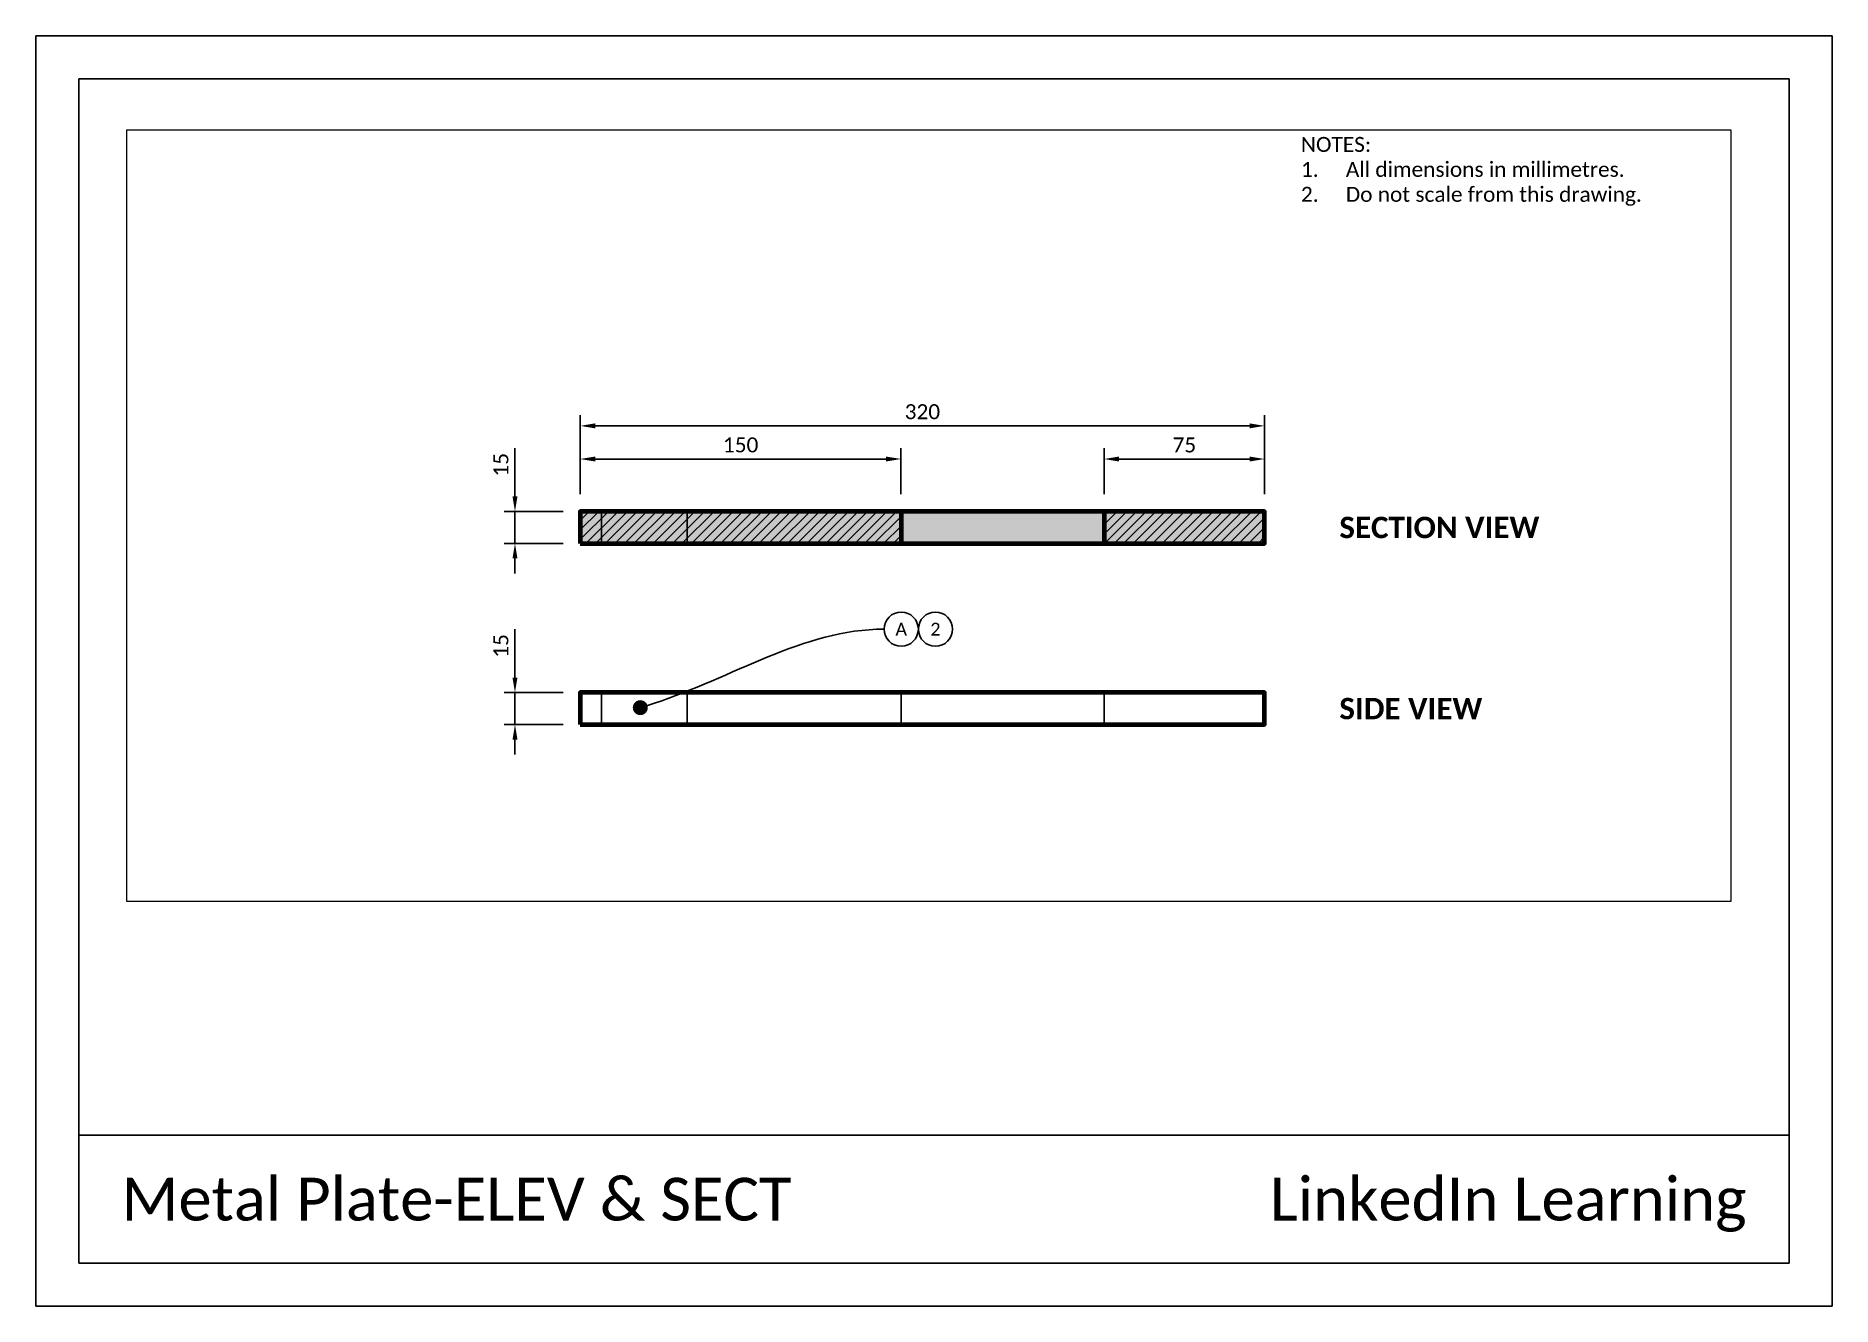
# Paper-space layout 'Elev & Sect' of a CAD drawing. Header units: millimetres. Extents: x 0 to 420, y 0 to 297.
# The model-space entities are those that its viewports show. They can reach past a viewport. Long polylines and large blocks are cut down to what shows.
import ezdxf
from ezdxf import colors
from ezdxf.entities.mleader import LeaderData, LeaderLine
from ezdxf.enums import TextEntityAlignment as Align
from ezdxf.math import Vec2, Vec3

# ---------------------------------------------------------------- set-up
doc = ezdxf.new("R2010")
doc.units = ezdxf.units.MM
doc.linetypes.add('HIDDEN', pattern=[9.525, 6.35, -3.175])
for name, color, linetype in [('Dimensions', 1, 'Continuous'), ('Gradient', 210, 'Continuous'), ('Hatching', 20, 'Continuous'), ('Hidden', 3, 'HIDDEN'), ('Text', 1, 'Continuous'), ('Titleblock', 30, 'Continuous'), ('Titletext', 30, 'Continuous')]:
    doc.layers.add(name, color=color, linetype=linetype)
doc.layers.add('Objects', color=7, linetype='Continuous', lineweight=70)
doc.layers.add('Viewports', color=9, linetype='Continuous', plot=False)
doc.styles.add('Dims_MODEL', font='calibri.ttf')
doc.styles.add('Labels_MODEL_PS_5mm', font='calibrib.ttf', dxfattribs={"height": 5})
doc.styles.add('Notes_LAYOUT_3.5mm', font='calibri.ttf', dxfattribs={"height": 3.5})
doc.styles.get("Standard").update_dxf_attribs({"font": 'arial.ttf'})
doc.styles.add('Title_LAYOUT_10mm', font='calibriz.ttf', dxfattribs={"height": 10})
doc.dimstyles.new('Training-ANNO', dxfattribs={"dimtxt": 3.5, "dimasz": 3.5, "dimexe": 2.5, "dimexo": 4, "dimgap": 1.5, "dimtad": 1, "dimdsep": 46, "dimtxsty": 'Dims_MODEL', "dimcen": 0, "dimclrd": 256, "dimclre": 256, "dimclrt": 256, "dimazin": 0, "dimtp": 2, "dimtm": 2, "dimtfac": 1, "dimtmove": 0, "dimatfit": 3, "dimldrblk": 'DOT', "dimfxl": 1, "dimtfillclr": 2, "dimlwd": -1, "dimlwe": -1, "dimarcsym": 0})

# ---------------------------------------------------------------- blocks, each defined once
blk = doc.blocks.new('*D15')
at = {"layer": 'Defpoints', "color": 0, "transparency": 16777216}
for p in [(-2013.06, 2865.8), (-2333.06, 2825.79), (-2013.06, 2825.79)]:
    blk.add_point(p, dxfattribs=at)
at = {"layer": 'Dimensions', "transparency": 16777216}
for p, q in [((-2333.06, 2833.79), (-2333.06, 2870.8)), ((-2326.06, 2865.8), (-2020.06, 2865.8)), ((-2013.06, 2833.79), (-2013.06, 2870.8))]:
    blk.add_line(p, q, dxfattribs=at)
for points in [[(-2326.06, 2866.97), (-2326.06, 2864.63), (-2333.06, 2865.8)], [(-2020.06, 2866.97), (-2020.06, 2864.63), (-2013.06, 2865.8)]]:
    blk.add_solid(points, dxfattribs=at)
at = {"layer": 'Dimensions', "transparency": 16777216, "insert": (-2173.06, 2872.39), "char_height": 7, "attachment_point": 5, "style": 'Dims_MODEL'}
blk.add_mtext('320', dxfattribs=at)
blk = doc.blocks.new('_Dot')
at = {"color": 0, "linetype": 'ByBlock', "lineweight": -2}
blk.add_line((-0.5, 0), (-1, 0), dxfattribs=at)
at = {"color": 0, "linetype": 'ByBlock', "const_width": 0.5}
blk.add_lwpolyline([(-0.25, 0, 1), (0.25, 0, 1)], format="xyb", close=True, dxfattribs=at)
blk = doc.blocks.new('*D16')
at = {"layer": 'Defpoints', "color": 0, "transparency": 16777216}
for p in [(-2183.06, 2850.3), (-2333.06, 2825.79), (-2183.06, 2825.79)]:
    blk.add_point(p, dxfattribs=at)
at = {"layer": 'Dimensions', "transparency": 16777216}
for p, q in [((-2333.06, 2833.79), (-2333.06, 2855.3)), ((-2326.06, 2850.3), (-2190.06, 2850.3)), ((-2183.06, 2833.79), (-2183.06, 2855.3))]:
    blk.add_line(p, q, dxfattribs=at)
for points in [[(-2326.06, 2851.46), (-2326.06, 2849.13), (-2333.06, 2850.3)], [(-2190.06, 2851.46), (-2190.06, 2849.13), (-2183.06, 2850.3)]]:
    blk.add_solid(points, dxfattribs=at)
at = {"layer": 'Dimensions', "transparency": 16777216, "insert": (-2258.06, 2856.88), "char_height": 7, "attachment_point": 5, "style": 'Dims_MODEL'}
blk.add_mtext('150', dxfattribs=at)
blk = doc.blocks.new('*D17')
at = {"layer": 'Defpoints', "color": 0, "transparency": 16777216}
for p in [(-2088.06, 2850.3), (-2088.06, 2825.79), (-2013.06, 2825.79)]:
    blk.add_point(p, dxfattribs=at)
at = {"layer": 'Dimensions', "transparency": 16777216}
for p, q in [((-2088.06, 2833.79), (-2088.06, 2855.3)), ((-2020.06, 2850.3), (-2081.06, 2850.3)), ((-2013.06, 2833.79), (-2013.06, 2855.3))]:
    blk.add_line(p, q, dxfattribs=at)
for points in [[(-2081.06, 2851.46), (-2081.06, 2849.13), (-2088.06, 2850.3)], [(-2020.06, 2851.46), (-2020.06, 2849.13), (-2013.06, 2850.3)]]:
    blk.add_solid(points, dxfattribs=at)
at = {"layer": 'Dimensions', "transparency": 16777216, "insert": (-2050.56, 2856.85), "char_height": 7, "attachment_point": 5, "style": 'Dims_MODEL'}
blk.add_mtext('75', dxfattribs=at)
blk = doc.blocks.new('*D18')
at = {"layer": 'Defpoints', "color": 0, "transparency": 16777216}
for p in [(-2363.59, 2741.09), (-2333.06, 2741.09), (-2333.06, 2726.09)]:
    blk.add_point(p, dxfattribs=at)
at = {"layer": 'Dimensions', "transparency": 16777216}
for p, q in [((-2363.59, 2748.09), (-2363.59, 2770.68)), ((-2341.06, 2741.09), (-2368.59, 2741.09)), ((-2363.59, 2726.09), (-2363.59, 2741.09)), ((-2341.06, 2726.09), (-2368.59, 2726.09)), ((-2363.59, 2719.09), (-2363.59, 2712.09))]:
    blk.add_line(p, q, dxfattribs=at)
for points in [[(-2364.75, 2748.09), (-2362.42, 2748.09), (-2363.59, 2741.09)], [(-2364.75, 2719.09), (-2362.42, 2719.09), (-2363.59, 2726.09)]]:
    blk.add_solid(points, dxfattribs=at)
at = {"layer": 'Dimensions', "transparency": 16777216, "insert": (-2370.15, 2762.89), "char_height": 7, "attachment_point": 5, "rotation": 90, "style": 'Dims_MODEL'}
blk.add_mtext('15', dxfattribs=at)
blk = doc.blocks.new('*D19')
at = {"layer": 'Defpoints', "color": 0, "transparency": 16777216}
for p in [(-2363.59, 2825.79), (-2333.06, 2825.79), (-2333.06, 2810.79)]:
    blk.add_point(p, dxfattribs=at)
at = {"layer": 'Dimensions', "transparency": 16777216}
for p, q in [((-2363.59, 2832.79), (-2363.59, 2855.39)), ((-2341.06, 2825.79), (-2368.59, 2825.79)), ((-2363.59, 2810.79), (-2363.59, 2825.79)), ((-2341.06, 2810.79), (-2368.59, 2810.79)), ((-2363.59, 2803.79), (-2363.59, 2796.79))]:
    blk.add_line(p, q, dxfattribs=at)
for points in [[(-2364.75, 2832.79), (-2362.42, 2832.79), (-2363.59, 2825.79)], [(-2364.75, 2803.79), (-2362.42, 2803.79), (-2363.59, 2810.79)]]:
    blk.add_solid(points, dxfattribs=at)
at = {"layer": 'Dimensions', "transparency": 16777216, "insert": (-2370.15, 2847.59), "char_height": 7, "attachment_point": 5, "rotation": 90, "style": 'Dims_MODEL'}
blk.add_mtext('15', dxfattribs=at)
blk = doc.blocks.new('_TagCircle')
at = {"color": 0, "linetype": 'ByBlock', "lineweight": -2, "transparency": 16777216}
blk.add_circle((0, 0), 4, dxfattribs=at)
at = {"layer": 'Dimensions', "color": 0, "transparency": 16777216, "style": 'Title_LAYOUT_10mm'}
blk.add_attdef('TAGNUMBER', text='', height=3, dxfattribs=at).set_placement((0, -1.5), align=Align.CENTER)

msp = doc.modelspace()

# ---------------------------------------------------------------- hatches: boundary and pattern name
at = {"layer": 'Gradient'}
h = msp.add_hatch(color=256, dxfattribs=at)
h.dxf.hatch_style = 1
h.set_gradient(color1=(122, 175, 223), color2=(99, 100, 102), rotation=90)
h.paths.add_polyline_path([(-2323.055, 2825.793), (-2333.055, 2825.793), (-2333.055, 2810.793), (-2323.055, 2810.793)])
h.paths.add_polyline_path([(-2283.055, 2825.793), (-2323.055, 2825.793), (-2323.055, 2810.793), (-2283.055, 2810.793)])
h.paths.add_polyline_path([(-2183.055, 2825.793), (-2283.055, 2825.793), (-2283.055, 2810.793), (-2183.055, 2810.793)])
h.paths.add_polyline_path([(-2088.055, 2825.793), (-2183.055, 2825.793), (-2183.055, 2810.793), (-2088.055, 2810.793)])
h.paths.add_polyline_path([(-2013.055, 2825.793), (-2088.055, 2825.793), (-2088.055, 2810.793), (-2013.055, 2810.793)])
at = {"layer": 'Hatching'}
h = msp.add_hatch(dxfattribs=at)
h.set_pattern_fill('ANSI31', color=256)
h.paths.add_polyline_path([(-2323.055, 2825.793), (-2333.055, 2825.793), (-2333.055, 2810.793), (-2323.055, 2810.793)])
h.paths.add_polyline_path([(-2283.055, 2825.793), (-2323.055, 2825.793), (-2323.055, 2810.793), (-2283.055, 2810.793)])
h.paths.add_polyline_path([(-2183.055, 2825.793), (-2283.055, 2825.793), (-2283.055, 2810.793), (-2183.055, 2810.793)])
h.paths.add_polyline_path([(-2013.055, 2825.793), (-2088.055, 2825.793), (-2088.055, 2810.793), (-2013.055, 2810.793)])

# ---------------------------------------------------------------- linework, layer by layer
at = {"layer": 'Hidden', "ltscale": 0.6}
for p, q in [((-2323.055, 2825.793), (-2323.055, 2810.793)), ((-2283.055, 2825.793), (-2283.055, 2810.793)), ((-2323.055, 2741.088), (-2323.055, 2726.088)), ((-2283.055, 2741.088), (-2283.055, 2726.088)), ((-2183.055, 2741.088), (-2183.055, 2726.088)), ((-2088.055, 2741.088), (-2088.055, 2726.088))]:
    msp.add_line(p, q, dxfattribs=at)
at = {"layer": 'Objects', "ltscale": 0.6}
for p, q in [((-2183.055, 2825.793), (-2183.055, 2810.793)), ((-2088.055, 2825.793), (-2088.055, 2810.793))]:
    msp.add_line(p, q, dxfattribs=at)
at = {"layer": 'Objects'}
for points in [[(-2333.055, 2810.793), (-2013.055, 2810.793), (-2013.055, 2825.793), (-2333.055, 2825.793)], [(-2333.055, 2726.088), (-2013.055, 2726.088), (-2013.055, 2741.088), (-2333.055, 2741.088)]]:
    msp.add_lwpolyline(points, close=True, dxfattribs=at)

# ---------------------------------------------------------------- texts
at = {"layer": 'Text', "style": 'Labels_MODEL_PS_5mm'}
for s, p in [('SECTION VIEW', (-1978.055, 2818.293)), ('SIDE VIEW', (-1978.055, 2733.588))]:
    msp.add_text(s, height=10, dxfattribs=at).set_placement(p, align=Align.MIDDLE_LEFT)

# ---------------------------------------------------------------- dimensions: what is measured, and where the dimension line sits
at = {"layer": 'Dimensions'}
for base, p1, p2, picture, middle in [((-2013.055, 2865.799), (-2333.055, 2825.793), (-2013.055, 2825.793), '*D15', (-2173.055, 2872.385)), ((-2183.055, 2850.295), (-2333.055, 2825.793), (-2183.055, 2825.793), '*D16', (-2258.055, 2856.881)), ((-2088.055, 2850.295), (-2013.055, 2825.793), (-2088.055, 2825.793), '*D17', (-2050.555, 2856.846))]:
    dim = msp.add_linear_dim(base=base, p1=p1, p2=p2, dimstyle='Training-ANNO', dxfattribs=at)
    dim.commit()
    dim.dimension.update_dxf_attribs({"geometry": picture, "text_midpoint": middle})
for base, p1, p2, picture, middle in [((-2363.586, 2825.793), (-2333.055, 2810.793), (-2333.055, 2825.793), '*D19', (-2370.145, 2847.59)), ((-2363.586, 2741.088), (-2333.055, 2726.088), (-2333.055, 2741.088), '*D18', (-2370.145, 2762.886))]:
    dim = msp.add_linear_dim(base=base, p1=p1, p2=p2, angle=90, dimstyle='Training-ANNO', dxfattribs=at)
    dim.commit()
    dim.dimension.update_dxf_attribs({"geometry": picture, "text_midpoint": middle})

# ---------------------------------------------------------------- leaders
ml = msp.add_multileader_block('Standard', dxfattribs=at)
ml.set_content('_TagCircle', color=256, scale=2)
ml.set_attribute('TAGNUMBER', 'A', width=0)
ml.set_leader_properties(color=256, linetype='ByLayer', lineweight=-1)
ml.set_arrow_properties(name='DOT')
ml.build(insert=Vec2(0, 0))
ml.multileader.update_dxf_attribs({"leader_type": 2, "arrow_head_size": 7, "scale": 2})
ctx = ml.context
ctx.base_point, ctx.scale, ctx.char_height, ctx.arrow_head_size, ctx.landing_gap_size, ctx.plane_origin = Vec3(-2190.953, 2770.728), 2, 8, 7, 4, Vec3(-2304.106, 2734.313)
notes = []
notes.append((ctx, [(0, (1, 1, 0), (-2206.953, 2770.728), (1, 0), 16, [(0, [(-2304.984, 2734.027)], 0, [])])]))
ctx.block.insert = Vec3(-2182.953, 2770.728)
ml = msp.add_multileader_block('Standard', dxfattribs=at)
ml.set_content('_TagCircle', color=256, scale=2)
ml.set_attribute('TAGNUMBER', '2', width=0)
ml.set_leader_properties(color=256, linetype='ByLayer', lineweight=-1)
ml.set_arrow_properties(name='DOT')
ml.build(insert=Vec2(0, 0))
ml.multileader.update_dxf_attribs({"leader_type": 2, "arrow_head_size": 7, "scale": 2})
ctx = ml.context
ctx.base_point, ctx.scale, ctx.char_height, ctx.arrow_head_size, ctx.landing_gap_size, ctx.plane_origin = Vec3(-2174.953, 2770.728), 2, 8, 7, 4, Vec3(-2138.511, 2734.433)
notes.append((ctx, [(0, (0, 0, 0), (0, 0), (1, 0), 1, [])]))
ctx.block.insert = Vec3(-2166.953, 2770.728)
for ctx, leaders in notes:
    for number, flags, end, landing, length, lines in leaders:
        leader = LeaderData()
        leader.index, (leader.has_last_leader_line, leader.has_dogleg_vector, leader.attachment_direction) = number, flags
        leader.last_leader_point, leader.dogleg_vector, leader.dogleg_length = Vec3(end), Vec3(landing), length
        for number, points, colour, breaks in lines:
            line = LeaderLine()
            line.index, line.vertices, line.color, line.breaks = number, Vec3.list(points), colors.encode_raw_color(colour), breaks
            leader.lines.append(line)
        ctx.leaders.append(leader)

psp = doc.layouts.new('Elev & Sect')

# ---------------------------------------------------------------- linework, layer by layer
at = {"layer": 'Titleblock'}
for p, q in [((410, 287), (10, 287)), ((10, 287), (10, 10)), ((410, 10), (410, 287)), ((10, 40), (410, 40)), ((10, 10), (410, 10))]:
    psp.add_line(p, q, dxfattribs=at)
psp.add_lwpolyline([(0, 0), (420, 0), (420, 297), (0, 297)], close=True, dxfattribs=at)

# ---------------------------------------------------------------- texts
at = {"layer": 'Titletext', "style": 'Title_LAYOUT_10mm'}
psp.add_text('Metal Plate-ELEV & SECT', height=10, dxfattribs=at).set_placement((20, 20))
psp.add_text('LinkedIn Learning', height=10, dxfattribs=at).set_placement((400, 20), align=Align.RIGHT)
at = {"layer": 'Titletext', "insert": (295.8, 273.38), "char_height": 3.5, "attachment_point": 1, "style": 'Notes_LAYOUT_3.5mm'}
psp.add_mtext_dynamic_manual_height_columns('NOTES:\\P\\pi-10.5,l10.5,t10.5;1.^IAll dimensions in millimetres.\\P2.^IDo not scale from this drawing.', width=86.0793, gutter_width=17.5, heights=[0], dxfattribs=at)

# ---------------------------------------------------------------- viewports
at = {"layer": 'Viewports'}
psp.add_viewport(center=(208.8, 184.83), size=(375.25, 180.2456), view_center_point=(-2170.027, 2823.825), view_height=360.49113, dxfattribs=at)

doc.saveas('drawing.dxf')
